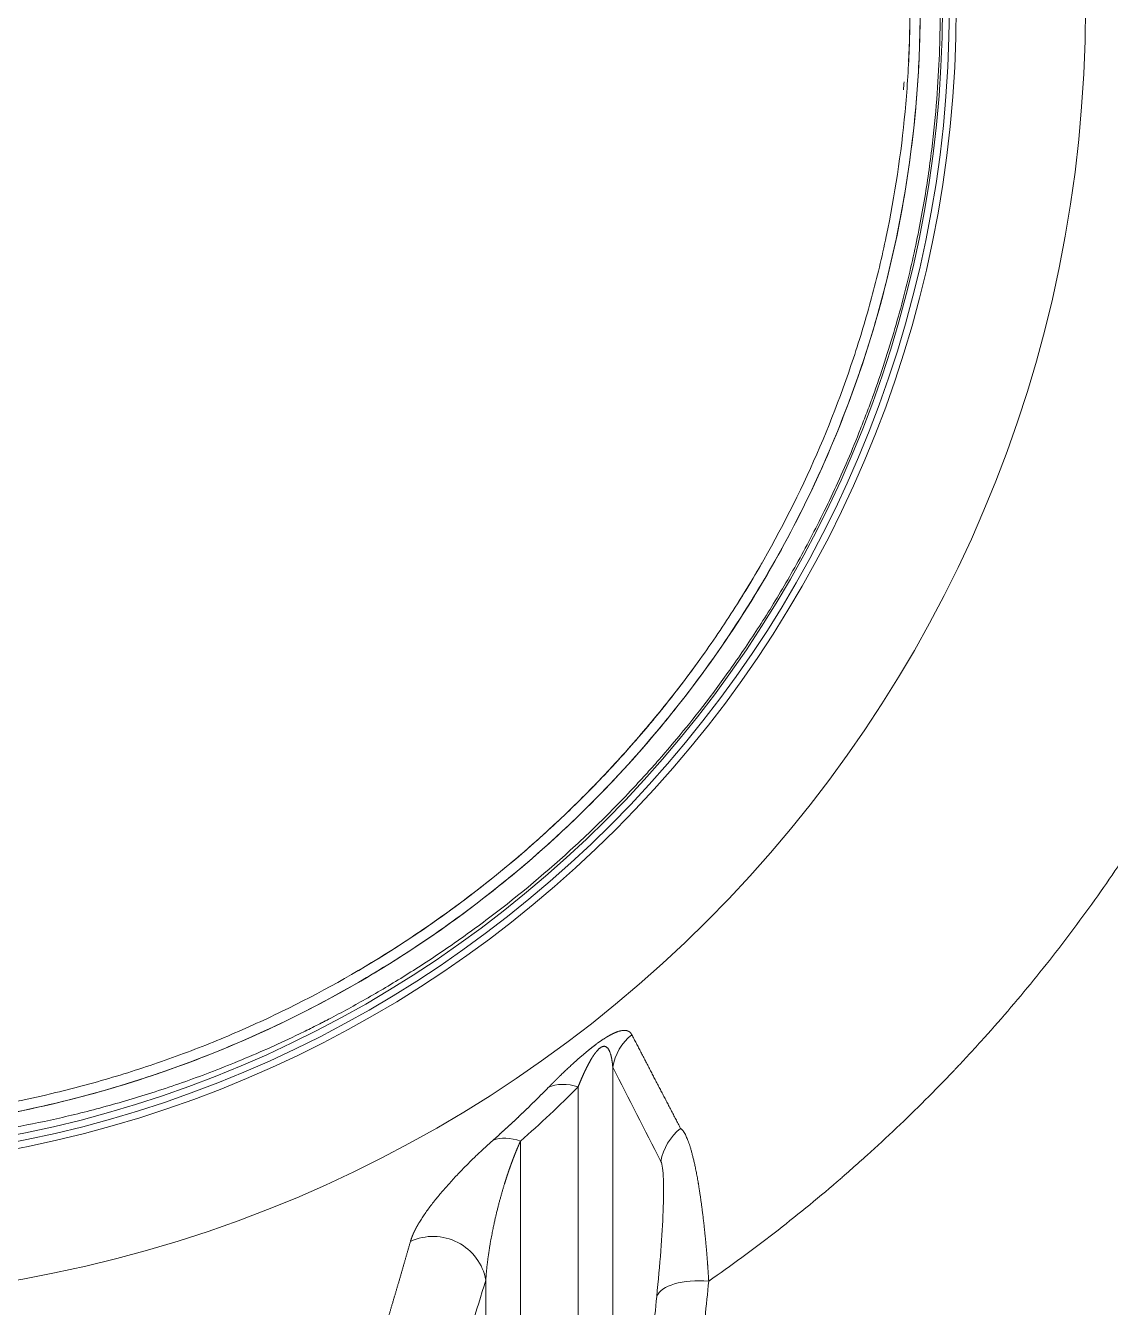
# Model space of a CAD drawing. Header units: millimetres. Extents: x 4664 to 8864, y -38 to 2932.
# Drawn here: x 7927.69 to 7954.48, y 2182.09 to 2213.73 of the extents above; entities that cross this region are included whole.
import ezdxf

# ---------------------------------------------------------------- set-up
doc = ezdxf.new("R2010")
doc.units = ezdxf.units.MM

msp = doc.modelspace()

# ---------------------------------------------------------------- linework, layer by layer
at = {"lineweight": 5}
for p, q in [((7942.19, 2188.02), (7942.19, 2173.514)), ((7941.334, 2173.688), (7941.334, 2187.534)), ((7939.909, 2186.194), (7939.909, 2173.688)), ((7939.053, 2173.514), (7939.053, 2182.766))]:
    msp.add_line(p, q, dxfattribs=at)
for radius in [31.888, 28.697, 28.528, 28.358]:
    msp.add_circle((7921.973, 2214.181), radius, dxfattribs=at)
for centre, major_axis, ratio, start_param, end_param in [((7943.474, 2187.825), (1.164, 0.593), 0.984114, 1.780574, 2.51207), ((7921.973, 2208.037), (0, 28.646), 0.967774, 3.845216, 3.914727), ((7941.334, 2186.464), (-0.927, 0.92), 0.712004, 5.327244, 6.033292), ((7944.662, 2185.501), (1.162, 0.596), 0.984226, 1.763232, 2.509488), ((7939.909, 2185.124), (-0.861, 0.982), 0.685493, 5.375966, 6.042362), ((7937.769, 2182.571), (-1.249, 0.381), 0.971679, 3.599809, 5.457733), ((7944.559, 2182.167), (-1.299, 0.13), 0.436932, 4.756023, 6.166714), ((7956.391, 2214.181), (11.206, 71.659), 0.105691, 2.041464, 2.055464), ((7955.107, 2214.376), (11.202, 72.966), 0.103887, 2.040884, 2.054884)]:
    msp.add_ellipse(centre, major_axis=major_axis, ratio=ratio, start_param=start_param, end_param=end_param, dxfattribs=at)
for points, knots in [([(7933.638, 2239.424), (7934.109, 2239.207), (7935.097, 2238.717), (7937.069, 2237.586), (7938.99, 2236.23), (7941.654, 2233.939), (7944.022, 2231.321), (7946.595, 2227.359), (7948.027, 2224.13), (7948.869, 2221.319), (7949.532, 2218.459), (7949.829, 2215.53), (7949.71, 2210.833), (7948.957, 2206.775), (7947.026, 2201.843), (7945.235, 2198.796), (7942.721, 2195.544), (7940.228, 2193.047), (7936.899, 2190.629), (7933.806, 2188.933), (7929.418, 2187.206), (7924.782, 2186.34), (7920.083, 2186.361), (7917.17, 2186.746), (7913.739, 2187.534), (7910.976, 2188.55), (7907.851, 2190.174), (7905.876, 2191.45), (7903.114, 2193.634), (7900.645, 2196.152), (7897.928, 2199.977), (7895.587, 2204.702), (7894.321, 2209.869), (7894.036, 2215.748), (7894.692, 2220.42), (7896.42, 2225.447), (7898.084, 2228.576), (7900.464, 2231.935), (7902.854, 2234.538), (7906.088, 2237.097), (7908.603, 2238.614), (7910.717, 2239.631), (7913.455, 2240.739), (7916.879, 2241.638), (7921.562, 2242.105), (7925.677, 2241.86), (7930.873, 2240.714), (7935.198, 2238.836), (7939.561, 2235.874), (7942.124, 2233.459), (7945.118, 2229.833), (7947.209, 2226.265), (7948.98, 2221.29), (7949.623, 2217.822), (7949.859, 2213.722), (7949.613, 2210.198), (7948.688, 2206.195), (7947.467, 2202.887), (7945.562, 2199.233), (7943.109, 2195.929), (7939.756, 2192.649), (7936.4, 2190.269), (7932.194, 2188.193), (7928.265, 2186.971), (7923.066, 2186.224), (7918.73, 2186.412), (7915.6, 2187.1), (7914.832, 2187.304)], [0, 0, 0, 0, 0.006314, 0.013403, 0.02746, 0.034433, 0.055153, 0.06884, 0.089355, 0.096186, 0.103009, 0.123487, 0.130312, 0.157651, 0.171295, 0.19176, 0.198582, 0.219083, 0.232739, 0.246379, 0.260023, 0.287433, 0.301147, 0.314851, 0.3217, 0.342232, 0.349066, 0.362718, 0.36954, 0.389996, 0.403578, 0.423785, 0.450318, 0.463364, 0.489074, 0.501707, 0.520457, 0.526663, 0.545233, 0.557589, 0.569977, 0.576192, 0.58243, 0.601358, 0.614143, 0.633596, 0.646759, 0.673678, 0.68739, 0.708264, 0.715298, 0.743767, 0.758145, 0.779887, 0.787177, 0.809164, 0.823878, 0.838617, 0.853388, 0.875637, 0.890481, 0.912656, 0.927319, 0.949033, 0.963265, 0.990966, 1, 1, 1, 1]), ([(7914.83, 2187.304), (7914.829, 2187.298), (7914.838, 2187.288), (7914.881, 2187.262), (7914.914, 2187.247), (7915.002, 2187.209), (7915.058, 2187.187), (7915.193, 2187.139), (7915.272, 2187.112), (7915.454, 2187.053), (7915.557, 2187.021), (7915.787, 2186.954), (7915.913, 2186.918), (7916.19, 2186.844), (7916.341, 2186.805), (7916.666, 2186.727), (7916.841, 2186.686), (7917.215, 2186.605), (7917.414, 2186.565), (7917.652, 2186.52), (7917.682, 2186.514), (7917.713, 2186.508), (7917.717, 2186.508), (7917.717, 2186.508), (7917.717, 2186.508), (7917.717, 2186.508), (7917.718, 2186.508), (7917.718, 2186.507), (7917.719, 2186.507), (7917.723, 2186.507), (7917.732, 2186.505), (7917.763, 2186.499), (7917.837, 2186.486), (7917.907, 2186.473), (7918.143, 2186.432), (7918.343, 2186.399), (7918.765, 2186.336), (7918.987, 2186.306), (7919.336, 2186.263), (7919.455, 2186.249), (7919.638, 2186.229), (7919.73, 2186.219), (7919.84, 2186.208), (7919.895, 2186.203), (7919.923, 2186.2), (7919.936, 2186.199), (7919.943, 2186.198), (7919.947, 2186.198), (7919.949, 2186.198), (7919.95, 2186.198), (7919.95, 2186.198), (7919.95, 2186.198), (7919.95, 2186.198), (7919.95, 2186.198), (7920.302, 2186.165), (7920.675, 2186.137), (7921.465, 2186.096), (7921.881, 2186.083), (7922.757, 2186.079), (7923.217, 2186.087), (7923.937, 2186.121), (7924.182, 2186.135), (7924.557, 2186.162), (7924.684, 2186.173), (7924.875, 2186.189), (7924.972, 2186.198), (7925.085, 2186.209), (7925.141, 2186.215), (7925.17, 2186.217), (7925.184, 2186.219), (7925.191, 2186.22), (7925.195, 2186.22), (7925.197, 2186.22), (7925.197, 2186.22), (7925.198, 2186.22), (7925.198, 2186.22), (7925.198, 2186.22), (7925.198, 2186.22), (7925.521, 2186.253), (7925.857, 2186.293), (7926.555, 2186.39), (7926.917, 2186.447), (7927.665, 2186.582), (7928.052, 2186.66), (7928.848, 2186.838), (7929.258, 2186.94), (7930.1, 2187.17), (7930.532, 2187.299), (7931.416, 2187.587), (7931.868, 2187.747), (7932.79, 2188.102), (7933.259, 2188.296), (7933.973, 2188.616), (7934.212, 2188.728), (7934.574, 2188.903), (7934.695, 2188.962), (7934.876, 2189.054), (7934.937, 2189.084), (7935.028, 2189.131), (7935.059, 2189.146), (7935.104, 2189.17), (7935.127, 2189.182), (7935.154, 2189.196), (7935.167, 2189.202), (7935.174, 2189.206), (7935.177, 2189.208), (7935.179, 2189.209), (7935.18, 2189.209), (7935.18, 2189.209), (7935.18, 2189.209), (7935.18, 2189.209), (7935.18, 2189.209), (7935.497, 2189.374), (7935.82, 2189.55), (7936.473, 2189.923), (7936.805, 2190.121), (7937.475, 2190.542), (7937.814, 2190.765), (7938.497, 2191.236), (7938.842, 2191.485), (7939.879, 2192.273), (7940.577, 2192.853), (7941.617, 2193.816), (7941.963, 2194.152), (7942.479, 2194.681), (7942.65, 2194.861), (7942.905, 2195.138), (7943.033, 2195.278), (7943.181, 2195.443), (7943.255, 2195.527), (7943.291, 2195.569), (7943.31, 2195.59), (7943.319, 2195.6), (7943.324, 2195.606), (7943.326, 2195.608), (7943.327, 2195.61), (7943.328, 2195.61), (7943.328, 2195.611), (7943.328, 2195.611), (7943.328, 2195.611), (7943.328, 2195.611), (7943.521, 2195.831), (7943.722, 2196.068), (7944.139, 2196.577), (7944.354, 2196.849), (7944.794, 2197.43), (7945.019, 2197.739), (7945.477, 2198.397), (7945.708, 2198.745), (7946.174, 2199.482), (7946.407, 2199.872), (7946.872, 2200.693), (7947.102, 2201.125), (7947.442, 2201.807), (7947.554, 2202.04), (7947.775, 2202.517), (7947.885, 2202.761), (7948.099, 2203.26), (7948.205, 2203.515), (7948.359, 2203.907), (7948.41, 2204.039), (7948.486, 2204.239), (7948.524, 2204.339), (7948.567, 2204.458), (7948.589, 2204.517), (7948.599, 2204.547), (7948.605, 2204.562), (7948.607, 2204.569), (7948.609, 2204.573), (7948.609, 2204.575), (7948.61, 2204.575), (7948.61, 2204.576), (7948.61, 2204.576), (7948.714, 2204.864), (7948.811, 2205.147), (7948.993, 2205.707), (7949.077, 2205.984), (7949.315, 2206.8), (7949.451, 2207.328), (7949.684, 2208.348), (7949.782, 2208.84), (7949.945, 2209.786), (7950.012, 2210.24), (7950.118, 2211.108), (7950.159, 2211.521), (7950.22, 2212.307), (7950.241, 2212.68), (7950.268, 2213.382), (7950.274, 2213.711), (7950.275, 2214.174), (7950.274, 2214.322), (7950.272, 2214.537), (7950.27, 2214.607), (7950.268, 2214.711), (7950.267, 2214.762), (7950.266, 2214.821), (7950.265, 2214.85), (7950.264, 2214.864), (7950.264, 2214.872), (7950.264, 2214.875), (7950.264, 2214.877), (7950.264, 2214.878), (7950.264, 2214.878), (7950.264, 2214.879), (7950.264, 2214.879), (7950.264, 2214.879), (7950.264, 2214.879), (7950.25, 2215.385), (7950.222, 2215.881), (7950.143, 2216.855), (7950.092, 2217.331), (7949.968, 2218.264), (7949.895, 2218.719), (7949.732, 2219.61), (7949.641, 2220.044), (7949.443, 2220.891), (7949.337, 2221.303), (7949.11, 2222.105), (7948.991, 2222.495), (7948.741, 2223.251), (7948.611, 2223.618), (7948.41, 2224.152), (7948.342, 2224.327), (7948.239, 2224.586), (7948.187, 2224.714), (7948.125, 2224.862), (7948.095, 2224.935), (7948.079, 2224.972), (7948.071, 2224.99), (7948.068, 2224.999), (7948.066, 2225.004), (7948.065, 2225.006), (7948.064, 2225.007), (7948.064, 2225.008), (7948.064, 2225.008), (7948.064, 2225.008), (7948.064, 2225.008), (7948.064, 2225.008), (7947.853, 2225.506), (7947.634, 2225.985), (7947.18, 2226.907), (7946.946, 2227.35), (7946.469, 2228.202), (7946.225, 2228.611), (7945.731, 2229.393), (7945.482, 2229.768), (7944.981, 2230.482), (7944.73, 2230.823), (7944.23, 2231.472), (7943.981, 2231.78), (7943.487, 2232.366), (7943.243, 2232.643), (7942.883, 2233.038), (7942.763, 2233.166), (7942.586, 2233.353), (7942.498, 2233.445), (7942.396, 2233.55), (7942.345, 2233.602), (7942.319, 2233.628), (7942.307, 2233.641), (7942.3, 2233.647), (7942.297, 2233.651), (7942.296, 2233.652), (7942.295, 2233.653), (7942.294, 2233.653), (7942.294, 2233.654), (7942.294, 2233.654), (7942.294, 2233.654), (7942.294, 2233.654), (7941.924, 2234.029), (7941.56, 2234.378), (7940.847, 2235.025), (7940.499, 2235.325), (7939.823, 2235.879), (7939.496, 2236.133), (7939.023, 2236.485), (7938.869, 2236.597), (7938.642, 2236.759), (7938.568, 2236.811), (7938.457, 2236.888), (7938.402, 2236.927), (7938.338, 2236.97), (7938.307, 2236.992), (7938.291, 2237.003), (7938.283, 2237.008), (7938.279, 2237.011), (7938.277, 2237.012), (7938.276, 2237.013), (7938.275, 2237.013), (7938.275, 2237.013), (7938.275, 2237.013), (7938.275, 2237.013), (7938.275, 2237.013), (7938.065, 2237.157), (7937.862, 2237.291), (7937.472, 2237.541), (7937.285, 2237.657), (7936.927, 2237.873), (7936.757, 2237.973), (7936.575, 2238.077), (7936.545, 2238.095), (7936.514, 2238.112), (7936.503, 2238.119), (7936.501, 2238.12), (7936.5, 2238.12), (7936.5, 2238.121), (7936.499, 2238.121), (7936.499, 2238.121), (7936.495, 2238.123), (7936.484, 2238.13), (7936.419, 2238.166), (7936.358, 2238.2), (7936.198, 2238.289), (7936.096, 2238.345), (7935.799, 2238.504), (7935.615, 2238.599), (7935.436, 2238.689), (7935.42, 2238.696), (7935.402, 2238.706), (7935.393, 2238.71), (7935.389, 2238.712), (7935.387, 2238.713), (7935.387, 2238.713), (7935.386, 2238.713), (7935.386, 2238.713), (7935.386, 2238.714), (7935.384, 2238.714), (7935.333, 2238.74), (7935.283, 2238.764), (7935.142, 2238.833), (7935.052, 2238.876), (7934.794, 2238.997), (7934.639, 2239.066), (7934.36, 2239.187), (7934.238, 2239.237), (7934.026, 2239.32), (7933.937, 2239.352), (7933.793, 2239.401), (7933.739, 2239.417), (7933.663, 2239.432), (7933.642, 2239.432), (7933.638, 2239.424)], [0, 0, 0, 0, 0.003906, 0.003906, 0.007812, 0.007812, 0.011719, 0.011719, 0.015625, 0.015625, 0.019531, 0.019531, 0.023437, 0.023437, 0.027344, 0.027344, 0.03125, 0.03125, 0.035156, 0.035156, 0.035645, 0.035706, 0.035713, 0.035713, 0.035715, 0.035715, 0.035717, 0.035721, 0.035736, 0.035767, 0.035889, 0.036133, 0.037109, 0.039062, 0.039062, 0.046875, 0.046875, 0.054687, 0.054687, 0.058594, 0.058594, 0.060547, 0.061523, 0.062012, 0.062256, 0.062378, 0.062439, 0.062469, 0.062485, 0.062492, 0.062496, 0.062498, 0.062498, 0.0625, 0.0625, 0.078125, 0.078125, 0.09375, 0.09375, 0.109375, 0.109375, 0.117187, 0.117187, 0.121094, 0.121094, 0.123047, 0.124023, 0.124512, 0.124756, 0.124878, 0.124939, 0.124969, 0.124985, 0.124992, 0.124996, 0.124998, 0.124998, 0.125, 0.125, 0.140625, 0.140625, 0.15625, 0.15625, 0.171875, 0.171875, 0.1875, 0.1875, 0.203125, 0.203125, 0.21875, 0.21875, 0.234375, 0.234375, 0.242187, 0.242187, 0.246094, 0.246094, 0.248047, 0.248047, 0.249023, 0.249023, 0.249512, 0.249756, 0.249878, 0.249939, 0.249969, 0.249985, 0.249992, 0.249996, 0.249998, 0.249998, 0.25, 0.25, 0.265625, 0.265625, 0.28125, 0.28125, 0.296875, 0.296875, 0.3125, 0.3125, 0.34375, 0.34375, 0.359375, 0.359375, 0.367187, 0.367187, 0.371094, 0.373047, 0.374023, 0.374512, 0.374756, 0.374878, 0.374939, 0.374969, 0.374985, 0.374992, 0.374996, 0.374998, 0.374998, 0.375, 0.375, 0.390625, 0.390625, 0.40625, 0.40625, 0.421875, 0.421875, 0.4375, 0.4375, 0.453125, 0.453125, 0.46875, 0.46875, 0.476562, 0.476562, 0.484375, 0.484375, 0.492187, 0.492187, 0.496094, 0.496094, 0.498047, 0.499023, 0.499512, 0.499756, 0.499878, 0.499939, 0.499969, 0.499985, 0.499992, 0.499992, 0.5, 0.5, 0.507812, 0.507812, 0.515625, 0.515625, 0.53125, 0.53125, 0.546875, 0.546875, 0.5625, 0.5625, 0.578125, 0.578125, 0.59375, 0.59375, 0.609375, 0.609375, 0.617187, 0.617187, 0.621094, 0.621094, 0.623047, 0.624023, 0.624512, 0.624756, 0.624878, 0.624939, 0.624969, 0.624985, 0.624992, 0.624996, 0.624998, 0.624998, 0.625, 0.625, 0.640625, 0.640625, 0.65625, 0.65625, 0.671875, 0.671875, 0.6875, 0.6875, 0.703125, 0.703125, 0.71875, 0.71875, 0.734375, 0.734375, 0.742187, 0.742187, 0.746094, 0.748047, 0.749023, 0.749512, 0.749756, 0.749878, 0.749939, 0.749969, 0.749985, 0.749992, 0.749996, 0.749998, 0.749998, 0.75, 0.75, 0.765625, 0.765625, 0.78125, 0.78125, 0.796875, 0.796875, 0.8125, 0.8125, 0.828125, 0.828125, 0.84375, 0.84375, 0.859375, 0.859375, 0.867188, 0.867188, 0.871094, 0.873047, 0.874023, 0.874512, 0.874756, 0.874878, 0.874939, 0.874969, 0.874985, 0.874992, 0.874996, 0.874998, 0.874998, 0.875, 0.875, 0.890625, 0.890625, 0.90625, 0.90625, 0.921875, 0.921875, 0.929688, 0.929688, 0.933594, 0.933594, 0.935547, 0.936523, 0.937012, 0.937256, 0.937378, 0.937439, 0.937469, 0.937485, 0.937492, 0.937496, 0.937498, 0.937498, 0.9375, 0.9375, 0.945313, 0.945313, 0.953125, 0.953125, 0.960938, 0.960938, 0.961914, 0.962402, 0.962463, 0.962494, 0.962494, 0.962502, 0.962502, 0.962509, 0.962524, 0.962646, 0.962891, 0.964844, 0.964844, 0.96875, 0.96875, 0.976563, 0.976563, 0.977051, 0.977295, 0.977417, 0.977478, 0.977493, 0.977497, 0.977497, 0.977501, 0.977501, 0.977509, 0.977539, 0.978516, 0.978516, 0.980469, 0.980469, 0.984375, 0.984375, 0.988281, 0.988281, 0.992188, 0.992188, 0.996094, 0.996094, 1, 1, 1, 1]), ([(7933.532, 2239.194), (7933.983, 2238.986), (7934.429, 2238.765), (7935.31, 2238.298), (7935.746, 2238.052), (7936.605, 2237.536), (7937.028, 2237.265), (7937.862, 2236.699), (7938.477, 2236.257), (7939.275, 2235.631), (7939.861, 2235.145), (7940.244, 2234.809), (7940.622, 2234.467), (7940.809, 2234.294), (7941.733, 2233.412), (7942.787, 2232.288), (7943.748, 2231.074), (7944.366, 2230.246), (7944.664, 2229.822), (7945.236, 2228.958), (7945.579, 2228.407), (7945.902, 2227.844), (7946.03, 2227.619), (7946.093, 2227.505), (7946.279, 2227.164), (7946.885, 2226.017), (7947.408, 2224.829), (7947.955, 2223.372), (7948.123, 2222.882), (7948.355, 2222.138), (7948.466, 2221.765), (7948.569, 2221.389), (7948.636, 2221.138), (7948.733, 2220.761), (7948.823, 2220.381), (7948.935, 2219.874), (7948.987, 2219.619), (7949.134, 2218.853), (7949.384, 2217.314), (7949.502, 2215.758), (7949.528, 2214.459), (7949.529, 2214.199), (7949.525, 2213.679), (7949.519, 2213.42), (7949.499, 2212.9), (7949.486, 2212.641), (7949.452, 2212.123), (7949.349, 2210.829), (7949.077, 2209.031), (7948.655, 2207.265), (7948.442, 2206.516), (7948.293, 2206.019), (7948.215, 2205.771), (7947.806, 2204.538), (7947.424, 2203.569), (7946.551, 2201.68), (7946.062, 2200.761), (7945.252, 2199.428), (7944.97, 2198.991), (7944.528, 2198.349), (7944.377, 2198.137), (7944.071, 2197.717), (7943.758, 2197.302), (7943.434, 2196.895), (7943.104, 2196.494), (7942.936, 2196.295), (7942.425, 2195.707), (7942.074, 2195.325), (7940.987, 2194.21), (7940.222, 2193.508), (7938.614, 2192.194), (7937.773, 2191.581), (7936.026, 2190.455), (7935.12, 2189.941), (7933.954, 2189.365), (7933.719, 2189.253), (7933.246, 2189.036), (7932.533, 2188.72), (7931.564, 2188.339), (7930.827, 2188.085), (7930.334, 2187.923), (7930.087, 2187.846), (7929.341, 2187.624), (7927.839, 2187.222), (7925.799, 2186.858), (7924.254, 2186.715), (7923.222, 2186.649), (7922.705, 2186.63), (7921.671, 2186.622), (7921.154, 2186.632), (7920.378, 2186.67), (7920.12, 2186.686), (7919.604, 2186.726), (7918.831, 2186.796), (7918.061, 2186.899), (7917.04, 2187.065), (7916.531, 2187.163), (7915.772, 2187.33), (7915.52, 2187.39), (7915.018, 2187.516), (7914.768, 2187.582), (7914.375, 2187.693), (7914.232, 2187.734), (7914.089, 2187.777)], [0, 0, 0, 0, 0.018766, 0.018766, 0.037532, 0.037532, 0.056298, 0.056298, 0.075064, 0.084447, 0.09383, 0.103213, 0.103213, 0.112596, 0.112596, 0.150128, 0.168894, 0.168894, 0.18766, 0.18766, 0.206425, 0.211117, 0.211117, 0.215808, 0.215808, 0.225191, 0.262723, 0.262723, 0.281489, 0.281489, 0.290872, 0.295564, 0.295564, 0.300255, 0.309638, 0.309638, 0.319021, 0.319021, 0.337787, 0.375319, 0.375319, 0.384702, 0.384702, 0.394085, 0.394085, 0.403468, 0.403468, 0.412851, 0.450383, 0.469149, 0.478532, 0.478532, 0.487915, 0.487915, 0.525447, 0.525447, 0.562979, 0.562979, 0.581744, 0.581744, 0.591127, 0.591127, 0.60051, 0.609893, 0.609893, 0.619276, 0.619276, 0.638042, 0.638042, 0.675574, 0.675574, 0.713106, 0.713106, 0.750638, 0.750638, 0.760021, 0.760021, 0.769404, 0.78817, 0.797553, 0.797553, 0.806936, 0.806936, 0.825702, 0.863234, 0.882, 0.882, 0.900766, 0.900766, 0.919532, 0.919532, 0.928915, 0.928915, 0.938298, 0.957064, 0.957064, 0.975829, 0.975829, 0.985212, 0.985212, 0.994595, 0.994595, 1, 1, 1, 1]), ([(7949.384, 2216.997), (7949.429, 2216.56), (7949.5, 2215.648), (7949.527, 2214.735), (7949.529, 2213.784), (7949.518, 2213.31), (7949.495, 2212.836)], [0, 0, 0, 0, 0.315068, 0.657534, 0.657534, 1, 1, 1, 1]), ([(7945.876, 2200.471), (7945.82, 2200.375), (7945.764, 2200.279), (7945.57, 2199.949), (7945.429, 2199.718), (7945.285, 2199.489)], [0, 0, 0, 0, 0.290698, 0.290698, 1, 1, 1, 1]), ([(7944.317, 2198.056), (7944.093, 2197.745), (7943.863, 2197.439), (7943.326, 2196.757), (7943.003, 2196.369), (7942.67, 2195.99), (7942.657, 2195.975)], [0, 0, 0, 0, 0.432314, 0.432314, 0.978165, 1, 1, 1, 1]), ([(7943.638, 2197.154), (7943.636, 2197.151), (7943.633, 2197.148), (7943.484, 2196.958), (7943.335, 2196.773), (7943.031, 2196.407), (7942.568, 2195.863), (7941.76, 2194.986), (7941.077, 2194.317), (7940.375, 2193.665), (7940.015, 2193.348), (7938.91, 2192.424), (7938.139, 2191.845), (7937.308, 2191.287), (7937.279, 2191.268), (7937.25, 2191.248)], [0, 0, 0, 0, 0.001316, 0.001316, 0.083553, 0.083553, 0.16579, 0.330263, 0.494737, 0.494737, 0.659211, 0.659211, 0.988158, 0.988158, 1, 1, 1, 1]), ([(7942.365, 2195.648), (7942.337, 2195.617), (7942.309, 2195.587), (7942.174, 2195.44), (7942.066, 2195.324), (7941.957, 2195.209)], [0, 0, 0, 0, 0.206519, 0.206519, 1, 1, 1, 1]), ([(7955.473, 2194.226), (7955.122, 2193.66), (7954.757, 2193.104), (7953.999, 2192.012), (7953.607, 2191.477), (7952.795, 2190.426), (7952.375, 2189.911), (7951.725, 2189.154), (7951.505, 2188.905), (7951.169, 2188.534), (7951, 2188.349), (7950.801, 2188.136), (7950.701, 2188.029), (7950.65, 2187.976), (7950.625, 2187.95), (7950.613, 2187.937), (7950.606, 2187.93), (7950.603, 2187.927), (7950.602, 2187.925), (7950.601, 2187.924), (7950.601, 2187.924), (7950.6, 2187.924), (7950.143, 2187.443), (7949.675, 2186.975), (7948.957, 2186.293), (7948.714, 2186.068), (7948.347, 2185.736), (7948.162, 2185.571), (7947.944, 2185.381), (7947.835, 2185.286), (7947.78, 2185.239), (7947.753, 2185.215), (7947.739, 2185.204), (7947.733, 2185.198), (7947.729, 2185.195), (7947.727, 2185.193), (7947.727, 2185.193), (7947.726, 2185.192), (7947.726, 2185.192), (7947.726, 2185.192), (7947.217, 2184.755), (7946.699, 2184.332), (7945.643, 2183.515), (7945.106, 2183.121), (7944.559, 2182.74)], [0, 0, 0, 0, 0.125, 0.125, 0.25, 0.25, 0.375, 0.375, 0.4375, 0.4375, 0.46875, 0.484375, 0.492187, 0.496094, 0.498047, 0.499023, 0.499512, 0.499756, 0.499878, 0.499939, 0.499939, 0.5, 0.5, 0.625, 0.625, 0.6875, 0.6875, 0.71875, 0.734375, 0.742187, 0.746094, 0.748047, 0.749023, 0.749512, 0.749756, 0.749878, 0.749939, 0.749969, 0.749969, 0.75, 0.75, 0.875, 0.875, 1, 1, 1, 1]), ([(7938.388, 2192.048), (7937.596, 2191.461), (7936.77, 2190.915), (7935.894, 2190.4), (7935.873, 2190.388), (7935.852, 2190.376)], [0, 0, 0, 0, 0.976563, 0.976563, 1, 1, 1, 1]), ([(7940.597, 2187.519), (7940.599, 2187.521), (7940.603, 2187.525), (7940.61, 2187.532), (7940.616, 2187.538), (7940.622, 2187.544), (7940.628, 2187.551), (7940.635, 2187.557), (7940.641, 2187.563), (7940.647, 2187.57), (7940.653, 2187.576), (7940.659, 2187.582), (7940.665, 2187.588), (7940.672, 2187.595), (7940.678, 2187.601), (7940.684, 2187.607), (7940.69, 2187.613), (7940.696, 2187.619), (7940.702, 2187.625), (7940.708, 2187.632), (7940.714, 2187.638), (7940.721, 2187.644), (7940.727, 2187.65), (7940.733, 2187.656), (7940.739, 2187.662), (7940.745, 2187.668), (7940.751, 2187.674), (7940.757, 2187.68), (7940.763, 2187.686), (7940.769, 2187.692), (7940.775, 2187.698), (7940.781, 2187.704), (7940.787, 2187.71), (7940.793, 2187.716), (7940.799, 2187.722), (7940.804, 2187.727), (7940.81, 2187.733), (7940.816, 2187.739), (7940.822, 2187.745), (7940.828, 2187.751), (7940.834, 2187.757), (7940.84, 2187.762), (7940.846, 2187.768), (7940.852, 2187.774), (7940.857, 2187.78), (7940.863, 2187.785), (7940.869, 2187.791), (7940.886, 2187.807), (7940.914, 2187.835), (7940.953, 2187.873), (7940.993, 2187.911), (7941.033, 2187.948), (7941.073, 2187.986), (7941.113, 2188.023), (7941.153, 2188.06), (7941.187, 2188.091), (7941.214, 2188.116), (7941.235, 2188.135), (7941.255, 2188.153), (7941.276, 2188.172), (7941.296, 2188.19), (7941.316, 2188.208), (7941.336, 2188.226), (7941.356, 2188.243), (7941.376, 2188.261), (7941.396, 2188.278), (7941.416, 2188.295), (7941.436, 2188.312), (7941.456, 2188.329), (7941.475, 2188.346), (7941.495, 2188.362), (7941.514, 2188.378), (7941.533, 2188.394), (7941.552, 2188.41), (7941.57, 2188.424), (7941.585, 2188.437), (7941.599, 2188.448), (7941.612, 2188.459), (7941.625, 2188.469), (7941.639, 2188.48), (7941.652, 2188.491), (7941.666, 2188.501), (7941.679, 2188.512), (7941.693, 2188.522), (7941.706, 2188.532), (7941.719, 2188.543), (7941.733, 2188.553), (7941.746, 2188.563), (7941.76, 2188.573), (7941.773, 2188.583), (7941.79, 2188.596), (7941.811, 2188.611), (7941.836, 2188.629), (7941.861, 2188.647), (7941.885, 2188.664), (7941.908, 2188.68), (7941.931, 2188.696), (7941.954, 2188.711), (7941.976, 2188.725), (7941.994, 2188.737), (7942.009, 2188.746), (7942.019, 2188.753), (7942.03, 2188.759), (7942.041, 2188.766), (7942.051, 2188.772), (7942.062, 2188.778), (7942.072, 2188.784), (7942.082, 2188.79), (7942.092, 2188.796), (7942.102, 2188.802), (7942.112, 2188.807), (7942.122, 2188.813), (7942.132, 2188.818), (7942.142, 2188.823), (7942.152, 2188.828), (7942.161, 2188.833), (7942.171, 2188.838), (7942.18, 2188.843), (7942.19, 2188.847), (7942.199, 2188.852), (7942.208, 2188.856), (7942.218, 2188.86), (7942.227, 2188.865), (7942.236, 2188.869), (7942.245, 2188.872), (7942.254, 2188.876), (7942.262, 2188.88), (7942.271, 2188.883), (7942.28, 2188.887), (7942.288, 2188.89), (7942.297, 2188.893), (7942.305, 2188.896), (7942.319, 2188.901), (7942.339, 2188.907), (7942.364, 2188.914), (7942.388, 2188.92), (7942.411, 2188.924), (7942.433, 2188.927), (7942.454, 2188.929), (7942.475, 2188.929), (7942.491, 2188.929), (7942.503, 2188.928), (7942.512, 2188.927), (7942.52, 2188.925), (7942.529, 2188.924), (7942.537, 2188.922), (7942.545, 2188.92), (7942.553, 2188.918), (7942.56, 2188.915), (7942.567, 2188.912), (7942.574, 2188.909), (7942.581, 2188.906), (7942.588, 2188.902), (7942.594, 2188.898), (7942.599, 2188.895), (7942.604, 2188.892), (7942.607, 2188.889), (7942.61, 2188.887), (7942.613, 2188.884), (7942.616, 2188.882), (7942.619, 2188.879), (7942.622, 2188.876), (7942.625, 2188.873), (7942.628, 2188.87), (7942.631, 2188.867), (7942.633, 2188.863), (7942.636, 2188.86), (7942.639, 2188.857), (7942.641, 2188.853), (7942.644, 2188.85), (7942.646, 2188.846), (7942.649, 2188.842), (7942.651, 2188.838), (7942.654, 2188.834), (7942.656, 2188.83), (7942.658, 2188.826), (7942.66, 2188.823), (7942.661, 2188.822)], [0, 0, 0, 0, 0.002986, 0.00596, 0.008922, 0.011871, 0.014809, 0.017735, 0.020648, 0.02355, 0.02644, 0.029317, 0.032183, 0.035036, 0.037878, 0.040708, 0.043525, 0.046331, 0.049125, 0.051907, 0.054677, 0.057436, 0.060182, 0.062917, 0.06564, 0.068351, 0.07105, 0.073737, 0.076413, 0.079077, 0.081729, 0.08437, 0.086998, 0.089615, 0.092221, 0.094815, 0.097397, 0.099967, 0.102526, 0.105074, 0.10761, 0.110134, 0.112647, 0.115148, 0.117638, 0.120116, 0.122583, 0.125039, 0.141508, 0.1577, 0.173621, 0.189279, 0.204679, 0.21983, 0.234739, 0.249416, 0.256889, 0.264252, 0.271506, 0.278653, 0.285694, 0.292631, 0.299467, 0.306202, 0.312839, 0.319381, 0.325828, 0.332185, 0.338452, 0.344634, 0.350731, 0.356748, 0.362686, 0.368549, 0.37434, 0.378405, 0.382445, 0.386459, 0.390451, 0.394422, 0.398372, 0.402304, 0.406219, 0.410119, 0.414006, 0.417881, 0.421745, 0.425601, 0.429451, 0.433295, 0.437136, 0.44441, 0.451573, 0.458637, 0.465617, 0.472525, 0.479378, 0.48619, 0.492977, 0.499753, 0.503166, 0.506588, 0.510021, 0.513467, 0.516926, 0.520402, 0.523894, 0.527404, 0.530935, 0.534488, 0.538063, 0.541663, 0.545289, 0.548942, 0.552623, 0.556334, 0.560076, 0.56385, 0.567658, 0.5715, 0.575379, 0.579294, 0.583247, 0.587239, 0.59127, 0.595343, 0.599458, 0.603616, 0.607817, 0.612063, 0.616355, 0.620693, 0.625078, 0.639076, 0.653518, 0.668424, 0.683813, 0.699701, 0.716103, 0.733035, 0.750507, 0.758932, 0.767427, 0.775995, 0.784636, 0.79335, 0.80214, 0.811004, 0.819945, 0.828964, 0.83806, 0.847235, 0.856489, 0.865824, 0.875239, 0.880357, 0.885527, 0.890749, 0.896024, 0.90135, 0.906729, 0.912161, 0.917645, 0.923183, 0.928772, 0.934415, 0.940111, 0.94586, 0.951662, 0.957517, 0.963426, 0.969388, 0.975403, 0.981472, 0.987594, 0.99377, 1, 1, 1, 1]), ([(7942.661, 2188.822), (7942.679, 2188.786), (7942.716, 2188.716), (7942.771, 2188.609), (7942.827, 2188.502), (7942.882, 2188.395), (7942.938, 2188.287), (7942.995, 2188.179), (7943.051, 2188.071), (7943.108, 2187.962), (7943.164, 2187.853), (7943.221, 2187.743), (7943.279, 2187.633), (7943.336, 2187.523), (7943.394, 2187.412), (7943.452, 2187.3), (7943.51, 2187.189), (7943.569, 2187.076), (7943.627, 2186.964), (7943.686, 2186.851), (7943.745, 2186.738), (7943.804, 2186.624), (7943.844, 2186.548), (7943.864, 2186.51)], [0, 0, 0, 0, 0.045765, 0.091716, 0.137852, 0.184173, 0.23068, 0.277372, 0.324249, 0.371312, 0.41856, 0.465994, 0.513613, 0.561418, 0.609407, 0.657583, 0.705943, 0.754489, 0.803221, 0.852137, 0.901239, 0.950527, 1, 1, 1, 1]), ([(7942.19, 2188.02), (7942.189, 2188.022), (7942.189, 2188.027), (7942.188, 2188.034), (7942.188, 2188.041), (7942.187, 2188.047), (7942.186, 2188.054), (7942.186, 2188.061), (7942.185, 2188.067), (7942.184, 2188.074), (7942.184, 2188.08), (7942.183, 2188.087), (7942.182, 2188.093), (7942.182, 2188.099), (7942.181, 2188.106), (7942.18, 2188.112), (7942.179, 2188.118), (7942.179, 2188.124), (7942.178, 2188.13), (7942.177, 2188.136), (7942.176, 2188.142), (7942.175, 2188.148), (7942.175, 2188.154), (7942.174, 2188.16), (7942.173, 2188.166), (7942.172, 2188.172), (7942.171, 2188.177), (7942.17, 2188.183), (7942.169, 2188.189), (7942.168, 2188.194), (7942.168, 2188.2), (7942.167, 2188.205), (7942.166, 2188.211), (7942.165, 2188.216), (7942.164, 2188.222), (7942.163, 2188.227), (7942.162, 2188.232), (7942.161, 2188.237), (7942.16, 2188.242), (7942.159, 2188.248), (7942.158, 2188.253), (7942.157, 2188.258), (7942.156, 2188.263), (7942.155, 2188.267), (7942.154, 2188.272), (7942.153, 2188.277), (7942.151, 2188.282), (7942.15, 2188.287), (7942.149, 2188.291), (7942.148, 2188.296), (7942.147, 2188.301), (7942.146, 2188.305), (7942.145, 2188.31), (7942.144, 2188.314), (7942.142, 2188.318), (7942.141, 2188.323), (7942.14, 2188.327), (7942.139, 2188.331), (7942.138, 2188.336), (7942.134, 2188.348), (7942.127, 2188.369), (7942.118, 2188.396), (7942.107, 2188.421), (7942.096, 2188.444), (7942.085, 2188.464), (7942.073, 2188.481), (7942.06, 2188.496), (7942.047, 2188.509), (7942.034, 2188.519), (7942.02, 2188.527), (7942.005, 2188.533), (7941.99, 2188.536), (7941.975, 2188.537), (7941.959, 2188.536), (7941.943, 2188.532), (7941.929, 2188.527), (7941.915, 2188.521), (7941.9, 2188.513), (7941.886, 2188.503), (7941.871, 2188.492), (7941.856, 2188.48), (7941.84, 2188.466), (7941.824, 2188.45), (7941.808, 2188.433), (7941.792, 2188.415), (7941.78, 2188.4), (7941.771, 2188.389), (7941.765, 2188.382), (7941.76, 2188.375), (7941.754, 2188.367), (7941.749, 2188.36), (7941.743, 2188.352), (7941.737, 2188.344), (7941.732, 2188.336), (7941.726, 2188.328), (7941.72, 2188.32), (7941.714, 2188.311), (7941.708, 2188.302), (7941.702, 2188.293), (7941.696, 2188.284), (7941.69, 2188.274), (7941.684, 2188.265), (7941.678, 2188.255), (7941.672, 2188.245), (7941.665, 2188.234), (7941.658, 2188.222), (7941.65, 2188.209), (7941.643, 2188.196), (7941.635, 2188.182), (7941.627, 2188.169), (7941.619, 2188.154), (7941.611, 2188.14), (7941.603, 2188.125), (7941.595, 2188.11), (7941.586, 2188.094), (7941.578, 2188.079), (7941.57, 2188.062), (7941.561, 2188.046), (7941.553, 2188.029), (7941.545, 2188.014), (7941.538, 2188), (7941.532, 2187.988), (7941.526, 2187.975), (7941.52, 2187.963), (7941.514, 2187.95), (7941.508, 2187.937), (7941.501, 2187.924), (7941.495, 2187.911), (7941.489, 2187.897), (7941.483, 2187.884), (7941.476, 2187.87), (7941.47, 2187.856), (7941.464, 2187.842), (7941.457, 2187.828), (7941.451, 2187.814), (7941.445, 2187.8), (7941.438, 2187.785), (7941.432, 2187.771), (7941.425, 2187.756), (7941.419, 2187.741), (7941.412, 2187.726), (7941.406, 2187.711), (7941.399, 2187.695), (7941.393, 2187.68), (7941.386, 2187.664), (7941.38, 2187.648), (7941.373, 2187.632), (7941.367, 2187.616), (7941.36, 2187.6), (7941.353, 2187.584), (7941.347, 2187.567), (7941.34, 2187.551), (7941.336, 2187.54), (7941.334, 2187.534)], [0, 0, 0, 0, 0.005086, 0.010145, 0.015177, 0.020182, 0.02516, 0.030111, 0.035036, 0.039933, 0.044804, 0.049648, 0.054465, 0.059255, 0.064019, 0.068755, 0.073465, 0.078148, 0.082804, 0.087433, 0.092036, 0.096611, 0.10116, 0.105682, 0.110178, 0.114646, 0.119088, 0.123503, 0.127891, 0.132252, 0.136587, 0.140895, 0.145176, 0.149431, 0.153659, 0.15786, 0.162034, 0.166182, 0.170303, 0.174397, 0.178465, 0.182506, 0.18652, 0.190507, 0.194468, 0.198403, 0.202311, 0.206192, 0.210046, 0.213874, 0.217676, 0.22145, 0.225198, 0.22892, 0.232615, 0.236284, 0.239926, 0.243541, 0.24713, 0.250693, 0.276511, 0.300968, 0.32407, 0.345825, 0.366241, 0.385332, 0.40311, 0.419592, 0.434801, 0.448764, 0.461516, 0.473104, 0.483591, 0.493061, 0.501627, 0.508002, 0.514019, 0.519802, 0.525487, 0.531221, 0.537146, 0.54339, 0.550064, 0.557259, 0.565046, 0.573483, 0.576339, 0.579289, 0.582334, 0.585476, 0.588716, 0.592054, 0.595493, 0.599032, 0.602674, 0.606418, 0.610265, 0.614216, 0.618272, 0.622433, 0.6267, 0.631073, 0.635552, 0.640138, 0.644832, 0.650645, 0.656641, 0.662822, 0.669189, 0.675741, 0.682481, 0.689408, 0.696522, 0.703825, 0.711317, 0.718998, 0.726868, 0.734929, 0.74318, 0.751621, 0.757686, 0.763841, 0.770087, 0.776424, 0.782852, 0.789371, 0.79598, 0.802681, 0.809473, 0.816357, 0.823331, 0.830397, 0.837555, 0.844804, 0.852144, 0.859577, 0.867101, 0.874717, 0.882424, 0.890224, 0.898115, 0.906099, 0.914174, 0.922342, 0.930601, 0.938953, 0.947397, 0.955934, 0.964562, 0.973283, 0.982096, 0.991002, 1, 1, 1, 1]), ([(7939.233, 2186.219), (7939.239, 2186.224), (7939.249, 2186.233), (7939.266, 2186.248), (7939.282, 2186.262), (7939.298, 2186.277), (7939.315, 2186.291), (7939.331, 2186.306), (7939.347, 2186.321), (7939.364, 2186.335), (7939.38, 2186.35), (7939.396, 2186.365), (7939.412, 2186.379), (7939.429, 2186.394), (7939.445, 2186.409), (7939.461, 2186.424), (7939.477, 2186.438), (7939.494, 2186.453), (7939.51, 2186.468), (7939.526, 2186.483), (7939.542, 2186.498), (7939.558, 2186.512), (7939.575, 2186.527), (7939.591, 2186.542), (7939.607, 2186.557), (7939.623, 2186.572), (7939.639, 2186.587), (7939.655, 2186.602), (7939.672, 2186.617), (7939.688, 2186.632), (7939.704, 2186.647), (7939.72, 2186.662), (7939.736, 2186.677), (7939.752, 2186.692), (7939.768, 2186.707), (7939.785, 2186.722), (7939.801, 2186.738), (7939.817, 2186.753), (7939.833, 2186.768), (7939.849, 2186.783), (7939.865, 2186.798), (7939.881, 2186.814), (7939.897, 2186.829), (7939.913, 2186.844), (7939.929, 2186.859), (7939.945, 2186.875), (7939.961, 2186.89), (7939.977, 2186.905), (7939.993, 2186.921), (7940.009, 2186.936), (7940.025, 2186.952), (7940.041, 2186.967), (7940.057, 2186.982), (7940.073, 2186.998), (7940.089, 2187.013), (7940.105, 2187.029), (7940.121, 2187.044), (7940.137, 2187.06), (7940.153, 2187.075), (7940.169, 2187.091), (7940.185, 2187.107), (7940.201, 2187.122), (7940.217, 2187.138), (7940.233, 2187.154), (7940.249, 2187.169), (7940.265, 2187.185), (7940.281, 2187.201), (7940.297, 2187.216), (7940.312, 2187.232), (7940.328, 2187.248), (7940.344, 2187.264), (7940.36, 2187.279), (7940.376, 2187.295), (7940.392, 2187.311), (7940.408, 2187.327), (7940.423, 2187.343), (7940.439, 2187.359), (7940.455, 2187.375), (7940.471, 2187.391), (7940.487, 2187.407), (7940.502, 2187.423), (7940.518, 2187.439), (7940.534, 2187.455), (7940.55, 2187.471), (7940.566, 2187.487), (7940.581, 2187.503), (7940.592, 2187.513), (7940.597, 2187.519)], [0, 0, 0, 0, 0.011365, 0.02274, 0.034124, 0.045518, 0.056921, 0.068334, 0.079756, 0.091188, 0.102629, 0.11408, 0.12554, 0.13701, 0.148489, 0.159977, 0.171476, 0.182983, 0.1945, 0.206027, 0.217563, 0.229109, 0.240664, 0.252228, 0.263803, 0.275386, 0.286979, 0.298582, 0.310194, 0.321816, 0.333447, 0.345088, 0.356738, 0.368398, 0.380067, 0.391746, 0.403434, 0.415132, 0.426839, 0.438556, 0.450282, 0.462018, 0.473763, 0.485518, 0.497283, 0.509057, 0.52084, 0.532633, 0.544436, 0.556248, 0.568069, 0.5799, 0.591741, 0.603591, 0.615451, 0.62732, 0.639199, 0.651087, 0.662985, 0.674893, 0.68681, 0.698736, 0.710672, 0.722618, 0.734573, 0.746537, 0.758511, 0.770495, 0.782488, 0.794491, 0.806504, 0.818525, 0.830557, 0.842598, 0.854648, 0.866708, 0.878778, 0.890857, 0.902946, 0.915044, 0.927152, 0.93927, 0.951397, 0.963533, 0.975679, 0.987835, 1, 1, 1, 1]), ([(7943.864, 2186.509), (7943.864, 2186.509), (7943.865, 2186.509), (7943.865, 2186.509), (7943.865, 2186.509), (7943.865, 2186.509), (7943.865, 2186.509), (7943.865, 2186.509), (7943.866, 2186.508), (7943.866, 2186.508), (7943.866, 2186.508), (7943.866, 2186.508), (7943.867, 2186.508), (7943.867, 2186.507), (7943.868, 2186.507), (7943.868, 2186.506), (7943.869, 2186.506), (7943.87, 2186.505), (7943.872, 2186.503), (7943.875, 2186.501), (7943.88, 2186.497), (7943.886, 2186.491), (7943.896, 2186.482), (7943.909, 2186.469), (7943.928, 2186.445), (7943.952, 2186.409), (7943.979, 2186.362), (7944.003, 2186.313), (7944.025, 2186.263), (7944.047, 2186.208), (7944.069, 2186.147), (7944.088, 2186.091), (7944.103, 2186.045), (7944.114, 2186.008), (7944.125, 2185.97), (7944.136, 2185.93), (7944.147, 2185.888), (7944.159, 2185.844), (7944.17, 2185.798), (7944.182, 2185.75), (7944.194, 2185.701), (7944.206, 2185.649), (7944.218, 2185.595), (7944.23, 2185.539), (7944.242, 2185.48), (7944.254, 2185.42), (7944.266, 2185.357), (7944.278, 2185.292), (7944.287, 2185.24), (7944.294, 2185.2), (7944.299, 2185.173), (7944.303, 2185.146), (7944.308, 2185.116), (7944.313, 2185.086), (7944.318, 2185.054), (7944.323, 2185.021), (7944.329, 2184.986), (7944.334, 2184.95), (7944.34, 2184.912), (7944.346, 2184.873), (7944.352, 2184.832), (7944.358, 2184.79), (7944.364, 2184.746), (7944.371, 2184.7), (7944.377, 2184.653), (7944.384, 2184.605), (7944.39, 2184.554), (7944.397, 2184.502), (7944.404, 2184.449), (7944.411, 2184.393), (7944.418, 2184.336), (7944.425, 2184.277), (7944.432, 2184.216), (7944.439, 2184.154), (7944.445, 2184.099), (7944.45, 2184.054), (7944.454, 2184.018), (7944.458, 2183.983), (7944.461, 2183.948), (7944.465, 2183.913), (7944.468, 2183.878), (7944.472, 2183.844), (7944.475, 2183.809), (7944.478, 2183.775), (7944.482, 2183.742), (7944.485, 2183.708), (7944.488, 2183.675), (7944.491, 2183.643), (7944.494, 2183.61), (7944.497, 2183.578), (7944.5, 2183.546), (7944.503, 2183.514), (7944.505, 2183.483), (7944.508, 2183.452), (7944.51, 2183.421), (7944.513, 2183.391), (7944.515, 2183.361), (7944.518, 2183.331), (7944.52, 2183.301), (7944.522, 2183.272), (7944.525, 2183.243), (7944.527, 2183.215), (7944.529, 2183.187), (7944.531, 2183.159), (7944.533, 2183.131), (7944.535, 2183.104), (7944.537, 2183.078), (7944.539, 2183.051), (7944.54, 2183.025), (7944.542, 2182.999), (7944.544, 2182.974), (7944.546, 2182.949), (7944.547, 2182.924), (7944.549, 2182.9), (7944.55, 2182.876), (7944.552, 2182.853), (7944.553, 2182.829), (7944.555, 2182.807), (7944.556, 2182.784), (7944.558, 2182.762), (7944.558, 2182.747), (7944.559, 2182.74)], [0, 0, 0, 0, 0.000216, 0.000337, 0.000485, 0.00066, 0.000862, 0.001091, 0.001346, 0.001629, 0.001938, 0.002274, 0.002638, 0.003028, 0.003445, 0.003889, 0.005195, 0.006509, 0.007831, 0.011759, 0.015711, 0.023556, 0.03145, 0.047077, 0.062865, 0.093858, 0.125535, 0.149522, 0.174037, 0.199082, 0.224656, 0.250757, 0.26352, 0.276531, 0.28979, 0.303297, 0.317051, 0.331053, 0.345301, 0.359796, 0.374536, 0.38952, 0.404749, 0.42022, 0.435934, 0.451888, 0.468081, 0.484512, 0.50118, 0.507333, 0.513762, 0.520467, 0.527446, 0.5347, 0.542228, 0.550029, 0.558104, 0.566452, 0.575072, 0.583963, 0.593125, 0.602557, 0.612259, 0.622229, 0.632466, 0.64297, 0.65374, 0.664774, 0.676072, 0.687631, 0.699452, 0.711532, 0.72387, 0.736465, 0.749315, 0.756438, 0.763486, 0.770458, 0.777353, 0.784173, 0.790918, 0.797587, 0.80418, 0.810698, 0.81714, 0.823508, 0.8298, 0.836018, 0.84216, 0.848228, 0.854222, 0.860141, 0.865985, 0.871756, 0.877452, 0.883075, 0.888623, 0.894098, 0.8995, 0.904828, 0.910083, 0.915264, 0.920373, 0.925409, 0.930372, 0.935263, 0.940081, 0.944827, 0.9495, 0.954102, 0.958631, 0.963089, 0.967475, 0.97179, 0.976033, 0.980205, 0.984306, 0.988335, 0.992294, 0.996183, 1, 1, 1, 1]), ([(7937.194, 2183.722), (7937.194, 2183.723), (7937.195, 2183.726), (7937.196, 2183.73), (7937.197, 2183.734), (7937.198, 2183.737), (7937.199, 2183.741), (7937.201, 2183.745), (7937.202, 2183.749), (7937.203, 2183.753), (7937.204, 2183.757), (7937.206, 2183.761), (7937.207, 2183.765), (7937.208, 2183.769), (7937.21, 2183.773), (7937.211, 2183.777), (7937.212, 2183.781), (7937.214, 2183.785), (7937.215, 2183.789), (7937.217, 2183.793), (7937.218, 2183.797), (7937.219, 2183.802), (7937.221, 2183.806), (7937.222, 2183.81), (7937.224, 2183.814), (7937.225, 2183.818), (7937.227, 2183.822), (7937.229, 2183.826), (7937.23, 2183.83), (7937.232, 2183.834), (7937.233, 2183.839), (7937.235, 2183.843), (7937.237, 2183.847), (7937.238, 2183.851), (7937.24, 2183.855), (7937.242, 2183.86), (7937.243, 2183.864), (7937.245, 2183.868), (7937.247, 2183.872), (7937.249, 2183.876), (7937.25, 2183.881), (7937.252, 2183.885), (7937.254, 2183.889), (7937.256, 2183.894), (7937.258, 2183.898), (7937.26, 2183.902), (7937.262, 2183.906), (7937.263, 2183.911), (7937.265, 2183.915), (7937.267, 2183.919), (7937.269, 2183.924), (7937.271, 2183.928), (7937.273, 2183.933), (7937.275, 2183.937), (7937.277, 2183.941), (7937.279, 2183.946), (7937.281, 2183.95), (7937.284, 2183.955), (7937.286, 2183.959), (7937.288, 2183.963), (7937.29, 2183.968), (7937.292, 2183.972), (7937.294, 2183.977), (7937.296, 2183.981), (7937.299, 2183.986), (7937.301, 2183.99), (7937.303, 2183.995), (7937.305, 2183.999), (7937.308, 2184.004), (7937.31, 2184.008), (7937.312, 2184.013), (7937.315, 2184.017), (7937.317, 2184.022), (7937.319, 2184.027), (7937.322, 2184.031), (7937.324, 2184.036), (7937.326, 2184.04), (7937.329, 2184.045), (7937.331, 2184.05), (7937.334, 2184.054), (7937.336, 2184.059), (7937.339, 2184.063), (7937.341, 2184.068), (7937.344, 2184.073), (7937.346, 2184.077), (7937.349, 2184.082), (7937.352, 2184.087), (7937.354, 2184.092), (7937.357, 2184.096), (7937.359, 2184.101), (7937.362, 2184.106), (7937.365, 2184.11), (7937.367, 2184.115), (7937.37, 2184.12), (7937.373, 2184.125), (7937.376, 2184.13), (7937.378, 2184.134), (7937.381, 2184.139), (7937.384, 2184.144), (7937.387, 2184.149), (7937.39, 2184.154), (7937.392, 2184.158), (7937.395, 2184.163), (7937.398, 2184.168), (7937.401, 2184.173), (7937.404, 2184.178), (7937.407, 2184.183), (7937.41, 2184.188), (7937.433, 2184.226), (7937.478, 2184.298), (7937.551, 2184.407), (7937.631, 2184.519), (7937.717, 2184.634), (7937.807, 2184.747), (7937.898, 2184.859), (7937.99, 2184.968), (7938.086, 2185.078), (7938.186, 2185.189), (7938.289, 2185.301), (7938.381, 2185.398), (7938.459, 2185.479), (7938.52, 2185.542), (7938.583, 2185.605), (7938.646, 2185.668), (7938.71, 2185.731), (7938.765, 2185.785), (7938.811, 2185.829), (7938.847, 2185.864), (7938.883, 2185.898), (7938.919, 2185.932), (7938.955, 2185.966), (7938.983, 2185.991), (7939.002, 2186.009), (7939.013, 2186.019), (7939.024, 2186.029), (7939.035, 2186.039), (7939.046, 2186.049), (7939.056, 2186.059), (7939.067, 2186.069), (7939.078, 2186.079), (7939.089, 2186.089), (7939.1, 2186.099), (7939.111, 2186.109), (7939.122, 2186.119), (7939.133, 2186.129), (7939.144, 2186.139), (7939.155, 2186.149), (7939.166, 2186.159), (7939.177, 2186.169), (7939.189, 2186.179), (7939.2, 2186.189), (7939.211, 2186.199), (7939.222, 2186.209), (7939.229, 2186.215), (7939.233, 2186.219)], [0, 0, 0, 0, 0.002296, 0.004593, 0.00689, 0.009189, 0.011487, 0.013787, 0.016087, 0.018388, 0.020689, 0.022991, 0.025294, 0.027597, 0.029902, 0.032206, 0.034512, 0.036818, 0.039125, 0.041432, 0.043741, 0.04605, 0.048359, 0.05067, 0.052981, 0.055292, 0.057605, 0.059918, 0.062232, 0.064547, 0.066862, 0.069178, 0.071495, 0.073812, 0.076131, 0.07845, 0.080769, 0.08309, 0.085411, 0.087733, 0.090056, 0.092379, 0.094704, 0.097029, 0.099354, 0.101681, 0.104008, 0.106336, 0.108665, 0.110995, 0.113325, 0.115656, 0.117988, 0.120321, 0.122655, 0.124989, 0.127324, 0.12966, 0.131997, 0.134334, 0.136672, 0.139012, 0.141352, 0.143692, 0.146034, 0.148376, 0.150719, 0.153063, 0.155408, 0.157754, 0.160101, 0.162448, 0.164796, 0.167145, 0.169495, 0.171846, 0.174197, 0.17655, 0.178903, 0.181257, 0.183612, 0.185968, 0.188325, 0.190682, 0.193041, 0.1954, 0.19776, 0.200121, 0.202483, 0.204846, 0.20721, 0.209574, 0.21194, 0.214306, 0.216674, 0.219042, 0.221411, 0.223781, 0.226152, 0.228523, 0.230896, 0.23327, 0.235644, 0.23802, 0.240396, 0.242773, 0.245151, 0.247531, 0.249911, 0.300378, 0.350485, 0.400254, 0.449711, 0.498882, 0.542651, 0.585593, 0.62773, 0.669082, 0.709674, 0.74953, 0.771284, 0.792656, 0.81365, 0.834273, 0.854529, 0.874426, 0.88532, 0.896025, 0.906541, 0.91687, 0.927014, 0.936973, 0.939938, 0.942894, 0.945839, 0.948775, 0.951701, 0.954618, 0.957525, 0.960422, 0.96331, 0.966188, 0.969057, 0.971916, 0.974766, 0.977606, 0.980438, 0.98326, 0.986072, 0.988876, 0.991671, 0.994456, 0.997232, 1, 1, 1, 1]), ([(7939.909, 2186.194), (7939.908, 2186.192), (7939.905, 2186.187), (7939.902, 2186.179), (7939.898, 2186.171), (7939.895, 2186.163), (7939.891, 2186.155), (7939.888, 2186.148), (7939.884, 2186.14), (7939.881, 2186.132), (7939.877, 2186.124), (7939.874, 2186.116), (7939.87, 2186.108), (7939.866, 2186.099), (7939.863, 2186.091), (7939.859, 2186.083), (7939.856, 2186.075), (7939.852, 2186.066), (7939.849, 2186.058), (7939.845, 2186.05), (7939.841, 2186.041), (7939.838, 2186.033), (7939.834, 2186.024), (7939.831, 2186.016), (7939.827, 2186.007), (7939.823, 2185.998), (7939.82, 2185.99), (7939.816, 2185.981), (7939.812, 2185.972), (7939.809, 2185.963), (7939.805, 2185.954), (7939.802, 2185.945), (7939.798, 2185.936), (7939.794, 2185.927), (7939.791, 2185.918), (7939.787, 2185.909), (7939.783, 2185.9), (7939.78, 2185.891), (7939.776, 2185.882), (7939.772, 2185.872), (7939.769, 2185.863), (7939.765, 2185.854), (7939.761, 2185.844), (7939.757, 2185.835), (7939.754, 2185.825), (7939.75, 2185.816), (7939.746, 2185.806), (7939.743, 2185.797), (7939.739, 2185.787), (7939.735, 2185.777), (7939.731, 2185.768), (7939.728, 2185.758), (7939.724, 2185.748), (7939.72, 2185.738), (7939.717, 2185.728), (7939.713, 2185.718), (7939.709, 2185.708), (7939.705, 2185.698), (7939.702, 2185.688), (7939.698, 2185.678), (7939.694, 2185.668), (7939.69, 2185.658), (7939.687, 2185.647), (7939.683, 2185.637), (7939.679, 2185.627), (7939.675, 2185.617), (7939.672, 2185.606), (7939.668, 2185.596), (7939.664, 2185.585), (7939.66, 2185.575), (7939.656, 2185.564), (7939.653, 2185.554), (7939.649, 2185.543), (7939.645, 2185.532), (7939.641, 2185.521), (7939.638, 2185.511), (7939.634, 2185.5), (7939.63, 2185.489), (7939.626, 2185.478), (7939.623, 2185.467), (7939.619, 2185.456), (7939.615, 2185.445), (7939.611, 2185.434), (7939.607, 2185.423), (7939.604, 2185.412), (7939.6, 2185.401), (7939.596, 2185.39), (7939.592, 2185.378), (7939.589, 2185.367), (7939.585, 2185.356), (7939.581, 2185.344), (7939.577, 2185.333), (7939.573, 2185.321), (7939.57, 2185.31), (7939.566, 2185.298), (7939.562, 2185.287), (7939.558, 2185.275), (7939.555, 2185.264), (7939.551, 2185.252), (7939.547, 2185.24), (7939.543, 2185.228), (7939.54, 2185.217), (7939.536, 2185.205), (7939.532, 2185.193), (7939.528, 2185.181), (7939.525, 2185.169), (7939.521, 2185.157), (7939.517, 2185.145), (7939.507, 2185.113), (7939.491, 2185.06), (7939.469, 2184.985), (7939.447, 2184.908), (7939.424, 2184.828), (7939.401, 2184.745), (7939.378, 2184.66), (7939.356, 2184.572), (7939.333, 2184.481), (7939.315, 2184.409), (7939.302, 2184.354), (7939.293, 2184.315), (7939.284, 2184.273), (7939.274, 2184.227), (7939.263, 2184.177), (7939.251, 2184.124), (7939.239, 2184.066), (7939.226, 2184.004), (7939.213, 2183.939), (7939.2, 2183.87), (7939.186, 2183.798), (7939.172, 2183.721), (7939.158, 2183.642), (7939.147, 2183.574), (7939.139, 2183.521), (7939.133, 2183.483), (7939.127, 2183.446), (7939.122, 2183.409), (7939.117, 2183.373), (7939.112, 2183.338), (7939.107, 2183.303), (7939.103, 2183.269), (7939.099, 2183.236), (7939.094, 2183.203), (7939.091, 2183.171), (7939.087, 2183.14), (7939.083, 2183.109), (7939.08, 2183.079), (7939.077, 2183.049), (7939.074, 2183.02), (7939.071, 2182.992), (7939.069, 2182.965), (7939.066, 2182.938), (7939.064, 2182.911), (7939.062, 2182.886), (7939.06, 2182.861), (7939.058, 2182.836), (7939.056, 2182.812), (7939.054, 2182.789), (7939.053, 2182.774), (7939.053, 2182.766)], [0, 0, 0, 0, 0.001944, 0.003901, 0.005873, 0.007857, 0.009856, 0.011868, 0.013894, 0.015933, 0.017986, 0.020053, 0.022133, 0.024227, 0.026335, 0.028456, 0.030591, 0.03274, 0.034902, 0.037078, 0.039268, 0.041471, 0.043688, 0.045919, 0.048163, 0.050422, 0.052693, 0.054979, 0.057278, 0.059591, 0.061918, 0.064258, 0.066612, 0.06898, 0.071361, 0.073756, 0.076165, 0.078587, 0.081024, 0.083474, 0.085937, 0.088415, 0.090906, 0.093411, 0.095929, 0.098462, 0.101008, 0.103568, 0.106141, 0.108728, 0.111329, 0.113944, 0.116572, 0.119215, 0.121871, 0.12454, 0.127224, 0.129921, 0.132632, 0.135356, 0.138095, 0.140847, 0.143613, 0.146392, 0.149186, 0.151993, 0.154814, 0.157649, 0.160497, 0.163359, 0.166235, 0.169125, 0.172028, 0.174946, 0.177877, 0.180821, 0.18378, 0.186752, 0.189738, 0.192738, 0.195752, 0.198779, 0.20182, 0.204875, 0.207944, 0.211026, 0.214122, 0.217232, 0.220356, 0.223494, 0.226645, 0.22981, 0.232989, 0.236182, 0.239388, 0.242609, 0.245843, 0.24909, 0.252352, 0.255627, 0.258917, 0.262219, 0.265536, 0.268867, 0.272211, 0.275569, 0.278941, 0.282327, 0.285726, 0.305985, 0.327133, 0.34917, 0.372097, 0.395913, 0.42062, 0.446216, 0.472701, 0.500077, 0.510125, 0.521374, 0.533822, 0.547471, 0.562319, 0.578368, 0.595617, 0.614067, 0.633716, 0.654566, 0.676615, 0.699865, 0.724316, 0.749966, 0.761905, 0.773658, 0.785225, 0.796607, 0.807803, 0.818812, 0.829637, 0.840275, 0.850728, 0.860995, 0.871076, 0.880971, 0.890681, 0.900204, 0.909542, 0.918695, 0.927661, 0.936442, 0.945037, 0.953446, 0.961669, 0.969707, 0.977559, 0.985225, 0.992705, 1, 1, 1, 1]), ([(7943.275, 2182.362), (7943.314, 2182.754), (7943.347, 2183.132), (7943.401, 2183.838), (7943.421, 2184.166), (7943.444, 2184.765), (7943.448, 2185.035), (7943.433, 2185.464), (7943.413, 2185.627), (7943.378, 2185.696)], [0, 0, 0, 0, 0.25, 0.25, 0.5, 0.5, 0.75, 0.75, 1, 1, 1, 1]), ([(7936.54, 2181.492), (7936.544, 2181.505), (7936.552, 2181.531), (7936.563, 2181.57), (7936.575, 2181.609), (7936.587, 2181.648), (7936.598, 2181.687), (7936.61, 2181.726), (7936.622, 2181.765), (7936.633, 2181.804), (7936.645, 2181.843), (7936.657, 2181.881), (7936.668, 2181.92), (7936.68, 2181.959), (7936.691, 2181.998), (7936.703, 2182.037), (7936.714, 2182.075), (7936.726, 2182.114), (7936.737, 2182.153), (7936.749, 2182.191), (7936.76, 2182.23), (7936.772, 2182.269), (7936.783, 2182.307), (7936.794, 2182.346), (7936.806, 2182.384), (7936.817, 2182.423), (7936.829, 2182.462), (7936.84, 2182.5), (7936.851, 2182.539), (7936.862, 2182.577), (7936.874, 2182.616), (7936.885, 2182.654), (7936.896, 2182.692), (7936.908, 2182.731), (7936.919, 2182.769), (7936.93, 2182.807), (7936.941, 2182.846), (7936.952, 2182.884), (7936.963, 2182.922), (7936.975, 2182.961), (7936.986, 2182.999), (7936.997, 2183.037), (7937.008, 2183.075), (7937.019, 2183.114), (7937.03, 2183.152), (7937.041, 2183.19), (7937.052, 2183.228), (7937.063, 2183.266), (7937.074, 2183.304), (7937.085, 2183.342), (7937.096, 2183.38), (7937.107, 2183.418), (7937.118, 2183.456), (7937.129, 2183.494), (7937.14, 2183.532), (7937.15, 2183.57), (7937.161, 2183.608), (7937.172, 2183.646), (7937.183, 2183.684), (7937.19, 2183.709), (7937.194, 2183.722)], [0, 0, 0, 0, 0.01775, 0.035481, 0.053195, 0.070891, 0.088569, 0.10623, 0.123872, 0.141497, 0.159104, 0.176693, 0.194264, 0.211818, 0.229353, 0.246871, 0.264371, 0.281853, 0.299317, 0.316763, 0.334192, 0.351603, 0.368996, 0.386371, 0.403728, 0.421067, 0.438389, 0.455693, 0.472979, 0.490247, 0.507497, 0.524729, 0.541944, 0.559141, 0.57632, 0.593481, 0.610624, 0.62775, 0.644857, 0.661947, 0.679019, 0.696073, 0.71311, 0.730128, 0.747129, 0.764112, 0.781077, 0.798024, 0.814953, 0.831865, 0.848759, 0.865634, 0.882493, 0.899333, 0.916155, 0.93296, 0.949747, 0.966516, 0.983267, 1, 1, 1, 1])]:
    msp.add_open_spline(points, degree=3, knots=knots, dxfattribs=at)
for points in [[(7949.382, 2212.349), (7949.377, 2212.276), (7949.373, 2212.208), (7949.368, 2212.145)], [(7943.378, 2185.696), (7942.981, 2186.469), (7942.585, 2187.244), (7942.19, 2188.02)], [(7939.053, 2182.766), (7938.82, 2182.003), (7938.584, 2181.252), (7938.347, 2180.512)]]:
    msp.add_open_spline(points, degree=3, dxfattribs=at)

doc.saveas('drawing.dxf')
